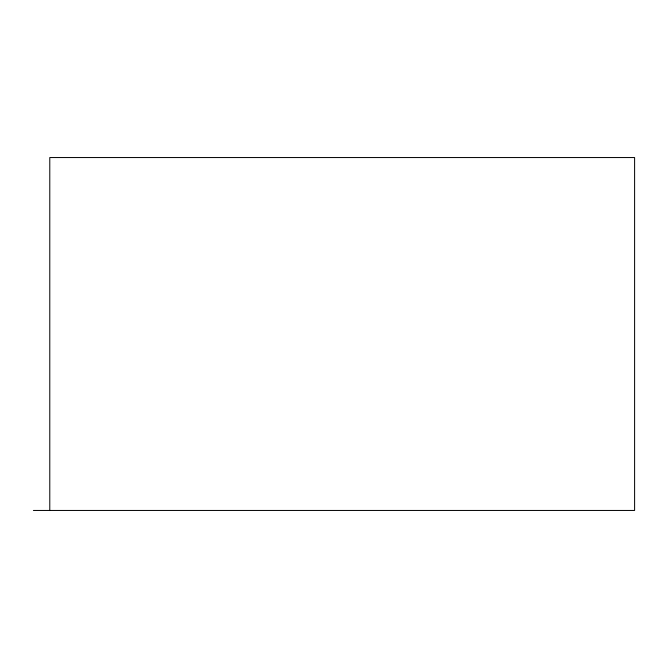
<?xml version="1.0" encoding="UTF-8"?>
<svg xmlns="http://www.w3.org/2000/svg" width="668" height="668" viewBox="0 0 668 668"><rect width="100%" height="100%" fill="white"/><g stroke="black" fill="none" stroke-linecap="round" stroke-linejoin="round"><path stroke-width="1" d="M33.4 510.452L634.6 510.452L634.6 157.548L49.783 157.548L49.783 510.452"/></g></svg>
